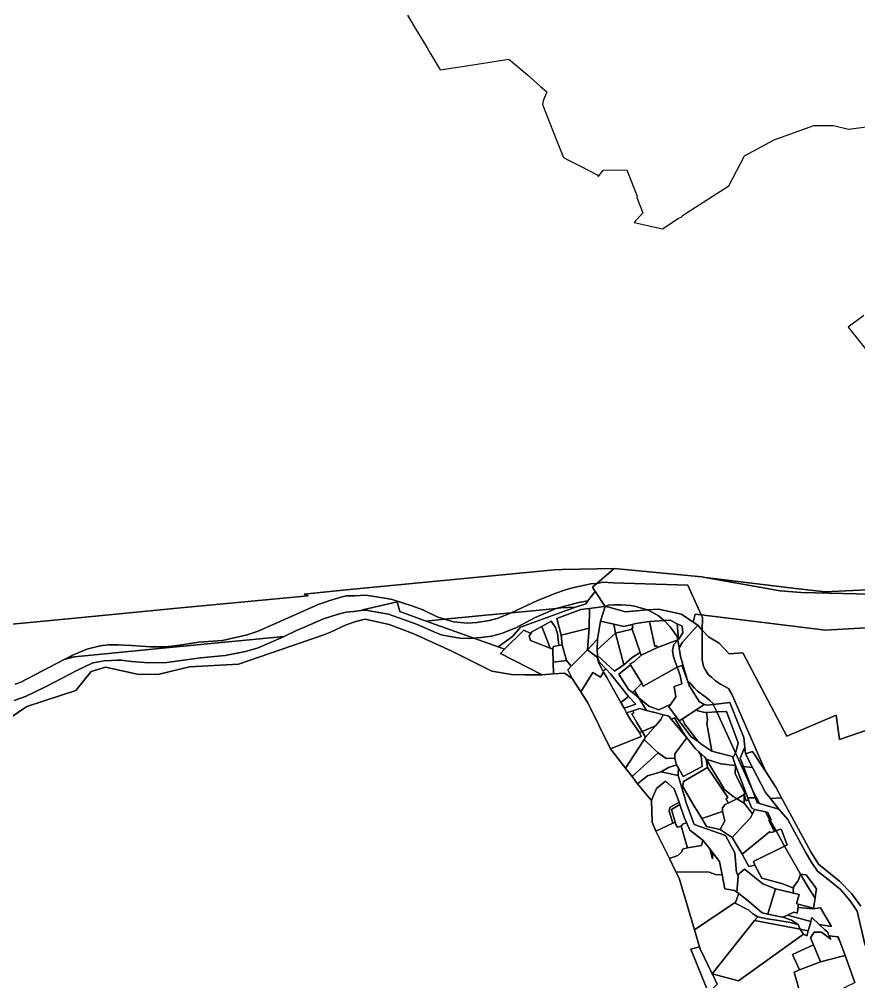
# Model space of a CAD drawing. Header units: feet. Extents: x -1222 to 199575, y -502 to 454509.
# Drawn here: x 173.1 to 507, y 1032.1 to 1415 of the extents above; entities that cross this region are included whole.
import ezdxf

# ---------------------------------------------------------------- set-up
doc = ezdxf.new("R2010")
doc.units = ezdxf.units.FT
doc.header["$MEASUREMENT"] = 0
doc.layers.add('지적', color=7, linetype='CONTINUOUS')

msp = doc.modelspace()

# ---------------------------------------------------------------- linework, layer by layer
at = {"layer": '지적', "color": 20}
for points in [[(327.51, 1416.68), (330.56, 1411.51), (335.29, 1403.61), (336.52, 1401.56), (337.71, 1399.59), (340.5, 1394.89), (352.69, 1396.8), (367.89, 1399.19), (375.21, 1392.89), (377.73, 1390.69), (380.42, 1388.33), (382.89, 1386.2), (381.53, 1382.53), (381.25, 1381.12), (387.1, 1366.33), (389.63, 1359.98), (391.6, 1359), (396.56, 1356.45), (402.98, 1353.13), (403.52, 1352.46), (405.34, 1355.06), (414.77, 1355.08), (417.34, 1348.59), (418.93, 1344.6), (418.68, 1344.06), (421.16, 1338), (417.67, 1334.2), (418.29, 1334.03), (428.9, 1331.67), (435.15, 1335.72), (435.5, 1335.93), (436.65, 1336.39), (436.79, 1336.87), (438.75, 1338.11), (455.33, 1348.79), (461.62, 1360.69), (473.37, 1367.13), (489.16, 1372.73), (491.88, 1372.72), (496.93, 1372.79), (502.88, 1371.28), (514.09, 1372.81)], [(509.03, 1297.19), (502.8, 1292.58), (511.86, 1281.26)], [(537.69, 1189.38), (493.67, 1187.19), (481.89, 1188.57), (445.95, 1192.95), (444.53, 1193.21), (409.76, 1196.48), (389.01, 1196.18), (385.92, 1195.99), (362.59, 1193.73), (303.14, 1188.08), (286.42, 1186.33), (287.96, 1185.7), (237.41, 1180.86), (189.77, 1176.27), (143.62, 1171.84)], [(143.62, 1171.84), (189.77, 1176.27), (237.41, 1180.86), (287.96, 1185.7), (286.42, 1186.33), (303.14, 1188.08), (362.59, 1193.73), (385.92, 1195.99), (389.01, 1196.18), (409.76, 1196.48), (402.83, 1190.59), (400.48, 1190.39), (393.1, 1188.86), (390.43, 1188.05), (386.51, 1186.69), (378.91, 1183.65), (368.78, 1178.91), (368.78, 1178.91), (358.74, 1177.95), (342.19, 1176.33), (339.3, 1177.27), (333.64, 1180.05), (329.71, 1181.57), (321.42, 1184.24), (318.46, 1184.79), (310.98, 1185.92), (306.64, 1185.69), (303.14, 1185.71), (301.56, 1185.25), (296.57, 1183.83), (294.73, 1183.15), (291.93, 1182.15), (282.24, 1177.89), (275.31, 1174.73), (273.86, 1174.1), (268.44, 1171.77), (266.92, 1171.24), (263.77, 1170.19), (253.9, 1167.84), (244.56, 1167.19), (236.79, 1165.99), (233.8, 1165.65), (230.68, 1165.35), (227.79, 1165.37), (225.5, 1165.42), (221.57, 1165.58), (217.72, 1165.87), (214.73, 1166.07), (212.56, 1166.19), (209.61, 1166.2), (208.61, 1166.19), (205.23, 1165.82), (199.93, 1164.45), (194.06, 1161.91), (192.8, 1161.28), (190.91, 1160.28), (173.78, 1151.32), (171.46, 1150.47)], [(171.11, 1144.03), (175.58, 1145.61), (183.82, 1149.66), (196, 1155.99), (202.08, 1158.84), (202.47, 1158.96), (206.94, 1159.77), (209.84, 1159.98), (212.16, 1160.02), (213.59, 1160.02), (217.7, 1159.57), (224.65, 1159.03), (231.84, 1159.15), (245.13, 1161.02), (255.05, 1161.9), (263.12, 1163.49), (268.12, 1165.04), (272.16, 1166.64), (274.29, 1167.58), (278.41, 1169.49), (283.66, 1171.94), (285.87, 1172.92), (294.05, 1176.49), (299.91, 1178.35), (303.14, 1179.2), (306.07, 1179.48), (309.02, 1179.81), (309.02, 1179.81), (310.89, 1179.91), (314.68, 1179.25), (319.94, 1178.39), (325.9, 1176.29), (331.15, 1174.38), (337.73, 1171.41), (340.88, 1170.19), (344.52, 1169.42), (348.29, 1168.87), (351.64, 1168.7), (353.94, 1168.86), (363.65, 1165.36), (366.16, 1164.45), (364.52, 1162.72), (381.12, 1154.29), (374.35, 1154.26), (368.87, 1154.4), (361.02, 1155.71), (345.1, 1163.67), (330, 1170.6), (320.25, 1174.26), (310.72, 1176.42), (306.95, 1175.43), (303.14, 1174.14), (296.89, 1171.16), (294.26, 1170.1), (260.36, 1158.46), (240.85, 1157.41), (228.71, 1154.46), (220.7, 1154.31), (207.37, 1157.24), (201.69, 1155.5), (195.67, 1148.02), (176.09, 1141.63), (165.2, 1134.38)], [(165.2, 1134.38), (176.09, 1141.63), (195.67, 1148.02), (201.69, 1155.5), (207.37, 1157.24), (220.7, 1154.31), (228.71, 1154.46), (240.85, 1157.41), (260.36, 1158.46), (294.26, 1170.1), (296.89, 1171.16), (303.14, 1174.14), (306.95, 1175.43), (310.72, 1176.42), (320.25, 1174.26), (330, 1170.6), (345.1, 1163.67), (361.02, 1155.71), (368.87, 1154.4), (374.35, 1154.26), (381.12, 1154.29), (385.59, 1154.64), (390.03, 1154.88), (393.03, 1152.78), (396.41, 1147.46), (399.26, 1143.06), (408.25, 1124.74), (414.28, 1117.05), (416.88, 1113.73), (419.04, 1110.91), (423.59, 1105.25), (424.55, 1104.18), (424.82, 1095.66), (426.33, 1092.04), (431.68, 1081.13), (434.28, 1075.91), (435.59, 1073.31), (441.63, 1052.83), (443.65, 1046.02), (440.16, 1045.1), (447.26, 1027.75)], [(532.48, 1139.98), (499.36, 1128.47), (498.04, 1138.17), (478.42, 1129.86), (465.77, 1153.66), (460.92, 1162.98), (455.43, 1162.62), (451.46, 1166.88), (447.2, 1169.33), (444.76, 1172), (444.81, 1177.08), (444.31, 1178.04), (493.71, 1172.03), (505.21, 1172.62), (553.14, 1175.37)], [(507.78, 1062.17), (504.2, 1067.14), (499.3, 1072.19), (491.05, 1078.88), (487.92, 1083.8), (476.27, 1105.25), (473.98, 1109.52), (469.93, 1115.85), (456.53, 1146.6), (455.2, 1148.77), (452.03, 1150.57), (450.05, 1151.84), (448.51, 1153.14), (447.11, 1154.33), (445.89, 1156.32), (445.31, 1157.58), (444.97, 1158.92), (444.76, 1160.23), (444.76, 1172), (447.2, 1169.33), (451.46, 1166.88), (455.43, 1162.62), (460.92, 1162.98), (465.77, 1153.66), (478.42, 1129.86), (498.04, 1138.17), (499.36, 1128.47), (532.48, 1139.98)], [(171.46, 1150.47), (173.78, 1151.32), (190.91, 1160.28), (195.08, 1161.46), (195.08, 1161.46), (230.13, 1164.89), (253.59, 1167.15), (278.41, 1169.49), (274.29, 1167.58), (272.16, 1166.64), (268.12, 1165.04), (263.12, 1163.49), (255.05, 1161.9), (245.13, 1161.02), (231.84, 1159.15), (224.65, 1159.03), (217.7, 1159.57), (213.59, 1160.02), (212.16, 1160.02), (209.84, 1159.98), (206.94, 1159.77), (202.47, 1158.96), (202.08, 1158.84), (196, 1155.99), (183.82, 1149.66), (175.58, 1145.61), (171.11, 1144.03)], [(505.49, 1031.81), (501.53, 1042.58), (499.48, 1048.22), (498.84, 1049.99), (498.48, 1050.04), (495.25, 1050.45), (495.19, 1050.54), (494.97, 1050.85), (494.68, 1051.86), (493.52, 1052.73), (491.28, 1054.91), (496.21, 1054.13), (491.76, 1061.61), (488.78, 1061.12), (482.93, 1061.7), (482.92, 1063.02), (488.99, 1061.44), (489.61, 1065.33), (489.99, 1067.61), (490.17, 1068.99), (489.52, 1069.98), (486.08, 1074.63), (483.86, 1074.96), (477.52, 1086.13), (478.55, 1086.64), (476.29, 1092.52), (475.86, 1092.88), (474.09, 1092.15), (471.64, 1096.37), (472.15, 1096.45), (470.84, 1099.52), (469.87, 1099.77), (465.57, 1100.7), (464.57, 1101.18), (464.37, 1101.29), (463.2, 1104.47), (462.92, 1105.25), (465.87, 1105.25), (465.87, 1105.25), (466.61, 1103.29), (467.47, 1103.04), (475.25, 1100.79), (478.84, 1096.62), (485.76, 1083.65), (488.29, 1079.41), (490.55, 1076.16), (496.07, 1071.85), (499.7, 1068.87), (503.65, 1064.36), (506.41, 1060.2), (509.59, 1046.53)], [(509.59, 1046.53), (506.41, 1060.2), (503.65, 1064.36), (499.7, 1068.87), (496.07, 1071.85), (490.55, 1076.16), (488.29, 1079.41), (485.76, 1083.65), (478.84, 1096.62), (475.25, 1100.79), (471.85, 1105.09), (471.85, 1105.09), (476.27, 1105.25), (487.92, 1083.8), (491.05, 1078.88), (499.3, 1072.19), (504.2, 1067.14), (507.78, 1062.17)], [(450.71, 1031.24), (448.94, 1034.84), (448.65, 1035.35), (459.19, 1032.47), (484.99, 1051.08), (486.37, 1050.44), (486.93, 1052.44), (487.79, 1055.45), (487.89, 1056.07), (488.32, 1057.74), (491.28, 1054.91), (491.28, 1054.91), (493.52, 1052.73), (494.68, 1051.86), (494.97, 1050.85), (495.19, 1050.54), (495.25, 1050.45), (495.87, 1049.14), (493.78, 1050.61), (492.13, 1051.86), (489.33, 1051.84), (487.83, 1049.6), (488.99, 1046.81), (480.67, 1042.95), (483.4, 1036.88), (481.26, 1035.99), (484.16, 1026.2)]]:
    msp.add_lwpolyline(points, dxfattribs=at)
for points in [[(409.76, 1196.48), (444.53, 1193.21), (445.95, 1192.95), (475.78, 1187.64), (484.09, 1186.94), (511.67, 1186.33), (537.69, 1189.38), (543.85, 1190.12), (544.61, 1190.15), (549.29, 1183.99), (553.14, 1182.18), (557.05, 1180.33), (556.29, 1178.6), (554.87, 1175.63), (553.14, 1175.37), (505.21, 1172.62), (493.71, 1172.03), (444.31, 1178.04), (439, 1189.9), (409.35, 1190.9), (405.26, 1191.06), (402.83, 1190.59), (409.76, 1196.48)], [(406.13, 1181.41), (402.25, 1187.19), (402.12, 1187.4), (401.1, 1189.12), (402.83, 1190.59), (405.26, 1191.06), (409.35, 1190.9), (439, 1189.9), (444.31, 1178.04), (441.93, 1178.33), (441.12, 1175.25), (436.48, 1178.35), (427.41, 1180.37), (423.04, 1180.04), (417.77, 1181.49), (416.4, 1181.79), (412.47, 1182.08), (409.55, 1182.06), (407.4, 1181.95), (406.13, 1181.41)], [(445.95, 1192.95), (481.89, 1188.57), (493.67, 1187.19), (537.69, 1189.38), (511.67, 1186.33), (484.09, 1186.94), (475.78, 1187.64), (445.95, 1192.95)], [(402.12, 1187.4), (402.25, 1187.19), (406.13, 1181.41), (404.67, 1181.32), (399.85, 1180.62), (396.51, 1180.17), (386.94, 1176.59), (388.63, 1170.07), (389.02, 1166.12), (387.68, 1165.9), (387.19, 1170.63), (386.45, 1173.11), (384.63, 1175.6), (380.94, 1173.53), (377.01, 1171.33), (376.59, 1170.62), (373.73, 1172.06), (366.16, 1164.45), (363.65, 1165.36), (369.22, 1169.54), (372.44, 1173.16), (394.3, 1181.09), (398.44, 1182.45), (399.3, 1183.61), (402.12, 1187.4)], [(402.83, 1190.59), (401.1, 1189.12), (402.12, 1187.4), (399.3, 1183.61), (395.7, 1182.95), (392.05, 1182.11), (386.66, 1180.67), (378.73, 1179.87), (368.78, 1178.91), (378.91, 1183.65), (386.51, 1186.69), (390.43, 1188.05), (393.1, 1188.86), (400.48, 1190.39), (402.83, 1190.59)], [(342.19, 1176.33), (334.97, 1175.64), (324.43, 1179.38), (323.41, 1183.32), (310.25, 1180.17), (309.02, 1179.81), (306.07, 1179.48), (303.14, 1179.2), (299.91, 1178.35), (294.05, 1176.49), (285.87, 1172.92), (283.66, 1171.94), (278.41, 1169.49), (253.59, 1167.15), (230.13, 1164.89), (195.08, 1161.46), (192.8, 1161.28), (194.06, 1161.91), (199.93, 1164.45), (205.23, 1165.82), (208.61, 1166.19), (209.61, 1166.2), (212.56, 1166.19), (214.73, 1166.07), (217.72, 1165.87), (221.57, 1165.58), (225.5, 1165.42), (227.79, 1165.37), (230.68, 1165.35), (233.8, 1165.65), (236.79, 1165.99), (244.56, 1167.19), (253.9, 1167.84), (263.77, 1170.19), (266.92, 1171.24), (268.44, 1171.77), (273.86, 1174.1), (275.31, 1174.73), (282.24, 1177.89), (291.93, 1182.15), (294.73, 1183.15), (296.57, 1183.83), (301.56, 1185.25), (303.14, 1185.71), (306.64, 1185.69), (310.98, 1185.92), (318.46, 1184.79), (321.42, 1184.24), (329.71, 1181.57), (333.64, 1180.05), (339.3, 1177.27), (342.19, 1176.33)], [(334.97, 1175.64), (348.37, 1170.87), (353.94, 1168.86), (351.64, 1168.7), (348.29, 1168.87), (344.52, 1169.42), (340.88, 1170.19), (337.73, 1171.41), (331.15, 1174.38), (325.9, 1176.29), (319.94, 1178.39), (314.68, 1179.25), (310.89, 1179.91), (309.02, 1179.81), (310.25, 1180.17), (323.41, 1183.32), (324.43, 1179.38), (334.97, 1175.64)], [(399.3, 1183.61), (398.44, 1182.45), (394.3, 1181.09), (388.54, 1180.86), (386.66, 1180.67), (392.05, 1182.11), (395.7, 1182.95), (399.3, 1183.61)], [(386.66, 1180.67), (380.86, 1178.16), (378.35, 1176.99), (370.55, 1172.91), (364.91, 1170.69), (360.92, 1169.66), (356.64, 1169.05), (355.13, 1168.94), (353.94, 1168.86), (348.37, 1170.87), (334.97, 1175.64), (342.19, 1176.33), (345.76, 1175.36), (351.41, 1174.84), (355.13, 1175.04), (360.06, 1175.8), (363.22, 1176.61), (368.78, 1178.91), (378.73, 1179.87), (386.66, 1180.67)], [(394.3, 1181.09), (372.44, 1173.16), (369.22, 1169.54), (363.65, 1165.36), (353.94, 1168.86), (355.13, 1168.94), (356.64, 1169.05), (360.92, 1169.66), (364.91, 1170.69), (370.55, 1172.91), (378.35, 1176.99), (380.86, 1178.16), (386.66, 1180.67), (388.54, 1180.86), (394.3, 1181.09)], [(399.85, 1180.62), (399.81, 1172.85), (388.63, 1170.07), (386.94, 1176.59), (396.51, 1180.17), (399.85, 1180.62)], [(399.85, 1180.62), (404.67, 1181.32), (406.13, 1181.41), (404.28, 1175.64), (403.09, 1168.47), (399.07, 1164.12), (399.81, 1172.85), (399.85, 1180.62)], [(406.13, 1181.41), (407.63, 1181.1), (414.28, 1179.33), (423.04, 1180.04), (427.24, 1177.85), (429.56, 1175.83), (423.79, 1175.43), (418.32, 1174.72), (416.84, 1174.21), (413.58, 1173.42), (409.64, 1174.39), (404.28, 1175.64), (406.13, 1181.41)], [(423.04, 1180.04), (414.28, 1179.33), (407.63, 1181.1), (406.13, 1181.41), (407.4, 1181.95), (409.55, 1182.06), (412.47, 1182.08), (416.4, 1181.79), (417.77, 1181.49), (423.04, 1180.04)], [(423.04, 1180.04), (427.41, 1180.37), (436.48, 1178.35), (441.12, 1175.25), (442.98, 1173.99), (436.88, 1167.18), (435.59, 1164.92), (435.03, 1168.02), (435, 1168.2), (435.29, 1168.35), (437.09, 1170.93), (436.72, 1173.64), (434.75, 1174.57), (431.95, 1175.97), (429.56, 1175.83), (427.24, 1177.85), (423.04, 1180.04)], [(342.19, 1176.33), (358.74, 1177.95), (368.78, 1178.91), (363.22, 1176.61), (360.06, 1175.8), (355.13, 1175.04), (351.41, 1174.84), (345.76, 1175.36), (342.19, 1176.33)], [(380.94, 1173.53), (384.63, 1175.6), (386.45, 1173.11), (387.19, 1170.63), (387.68, 1165.9), (385.47, 1165.54), (385.39, 1164.41), (384.3, 1164.84), (380.94, 1173.53)], [(409.64, 1174.39), (410.31, 1170.8), (403.01, 1164.21), (403.09, 1168.47), (404.28, 1175.64), (409.64, 1174.39)], [(429.56, 1175.83), (431.99, 1173.38), (434.73, 1169.46), (435, 1168.2), (426.97, 1165.09), (426.63, 1165.72), (425.89, 1165.56), (423.79, 1175.43), (429.56, 1175.83)], [(429.56, 1175.83), (431.95, 1175.97), (434.75, 1174.57), (435.29, 1168.35), (435, 1168.2), (434.73, 1169.46), (431.99, 1173.38), (429.56, 1175.83)], [(444.31, 1178.04), (444.81, 1177.08), (444.76, 1172), (442.98, 1173.99), (441.12, 1175.25), (441.93, 1178.33), (444.31, 1178.04)], [(384.3, 1164.84), (385.39, 1164.41), (385.49, 1159.29), (385.59, 1154.64), (381.12, 1154.29), (364.52, 1162.72), (366.16, 1164.45), (373.73, 1172.06), (376.59, 1170.62), (375.95, 1169.72), (376.43, 1167.92), (384.3, 1164.84)], [(376.59, 1170.62), (377.01, 1171.33), (380.94, 1173.53), (384.3, 1164.84), (376.43, 1167.92), (375.95, 1169.72), (376.59, 1170.62)], [(399.81, 1172.85), (399.07, 1164.12), (392.68, 1157.65), (390.73, 1159.99), (389.02, 1166.12), (388.63, 1170.07), (399.81, 1172.85)], [(416.84, 1174.21), (417.16, 1172.9), (416.81, 1172.83), (416.89, 1172.41), (410.31, 1170.8), (409.64, 1174.39), (413.58, 1173.42), (416.84, 1174.21)], [(416.89, 1172.41), (420, 1163.12), (416.9, 1161.09), (413.57, 1158.28), (410.31, 1170.8), (416.89, 1172.41)], [(423.79, 1175.43), (425.89, 1165.56), (426.63, 1165.72), (426.97, 1165.09), (420.4, 1162.09), (420, 1163.12), (416.89, 1172.41), (416.81, 1172.83), (417.16, 1172.9), (416.84, 1174.21), (418.32, 1174.72), (423.79, 1175.43)], [(434.75, 1174.57), (436.72, 1173.64), (437.09, 1170.93), (435.29, 1168.35), (434.75, 1174.57)], [(444.76, 1172), (444.76, 1160.23), (444.97, 1158.92), (445.31, 1157.58), (445.89, 1156.32), (447.11, 1154.33), (448.51, 1153.14), (450.05, 1151.84), (452.03, 1150.57), (455.2, 1148.77), (456.53, 1146.6), (469.93, 1115.85), (464.73, 1123.8), (462.02, 1122.85), (461.64, 1125.46), (461.23, 1129.26), (459.27, 1134.22), (455.68, 1143.2), (449.13, 1142.46), (449.03, 1142.83), (447.78, 1143.97), (446.13, 1145.38), (442.84, 1147.78), (441.69, 1148.89), (440.1, 1150.8), (439.02, 1151.58), (436.12, 1161.59), (435.59, 1164.92), (436.88, 1167.18), (442.98, 1173.99), (444.76, 1172)], [(399.07, 1164.12), (403.09, 1168.47), (403.01, 1164.21), (403.04, 1161.95), (403.08, 1161.14), (399.07, 1164.12)], [(410.31, 1170.8), (413.57, 1158.28), (409.88, 1155.66), (403.04, 1161.95), (403.01, 1164.21), (410.31, 1170.8)], [(435.03, 1168.02), (433.49, 1166.29), (432.96, 1163.86), (433.34, 1161.46), (434.79, 1157.29), (421.31, 1149.77), (420.7, 1150.89), (416.28, 1158.24), (416.08, 1158.64), (417.83, 1159.5), (420.4, 1162.09), (426.97, 1165.09), (435, 1168.2), (435.03, 1168.02)], [(435.03, 1168.02), (435.59, 1164.92), (436.12, 1161.59), (439.02, 1151.58), (436.59, 1157.96), (434.79, 1157.29), (433.34, 1161.46), (432.96, 1163.86), (433.49, 1166.29), (435.03, 1168.02)], [(387.68, 1165.9), (389.02, 1166.12), (390.73, 1159.99), (385.49, 1159.29), (385.39, 1164.41), (385.47, 1165.54), (387.68, 1165.9)], [(392.68, 1157.65), (399.07, 1164.12), (403.08, 1161.14), (403.44, 1159.17), (405.18, 1155.79), (405.49, 1155.25), (404.32, 1153.31), (401.22, 1155.13), (396.41, 1147.46), (393.03, 1152.78), (391.27, 1156.21), (392.68, 1157.65)], [(195.08, 1161.46), (190.91, 1160.28), (192.8, 1161.28), (195.08, 1161.46)], [(414.68, 1139.13), (413.65, 1141.02), (418.35, 1142.63), (415.44, 1145.67), (408.3, 1154.7), (406.51, 1156.52), (403.82, 1159.37), (403.08, 1161.14), (403.04, 1161.95), (409.88, 1155.66), (413.57, 1158.28), (416.9, 1161.09), (420, 1163.12), (420.4, 1162.09), (417.83, 1159.5), (416.08, 1158.64), (416.28, 1158.24), (411.56, 1154.44), (415.4, 1148.41), (416.99, 1147.16), (419.55, 1145.03), (422.63, 1140.04), (419.95, 1140.82), (417.12, 1139.91), (414.68, 1139.13)], [(406.51, 1156.52), (405.18, 1155.79), (403.44, 1159.17), (403.08, 1161.14), (403.82, 1159.37), (406.51, 1156.52)], [(390.73, 1159.99), (392.68, 1157.65), (391.27, 1156.21), (393.03, 1152.78), (390.03, 1154.88), (385.59, 1154.64), (385.49, 1159.29), (390.73, 1159.99)], [(406.51, 1156.52), (408.3, 1154.7), (415.44, 1145.67), (412.38, 1143.19), (406.75, 1153.12), (405.49, 1155.25), (405.18, 1155.79), (406.51, 1156.52)], [(416.28, 1158.24), (420.7, 1150.89), (417.83, 1147.96), (416.99, 1147.16), (415.4, 1148.41), (411.56, 1154.44), (416.28, 1158.24)], [(420.7, 1150.89), (421.31, 1149.77), (434.79, 1157.29), (435.92, 1153.98), (436.66, 1150.68), (433.63, 1149.61), (434.21, 1145.55), (432.31, 1142.54), (427.54, 1140.37), (423.51, 1141.73), (419.55, 1145.03), (417.83, 1147.96), (420.7, 1150.89)], [(434.79, 1157.29), (436.59, 1157.96), (439.02, 1151.58), (439.53, 1149.94), (443.58, 1143.58), (445.55, 1142.49), (442.56, 1140.43), (436.9, 1136.77), (435.55, 1135.93), (431.44, 1141.44), (432.31, 1142.54), (434.21, 1145.55), (433.63, 1149.61), (436.66, 1150.68), (435.92, 1153.98), (434.79, 1157.29)], [(408.25, 1124.74), (399.26, 1143.06), (396.41, 1147.46), (401.22, 1155.13), (404.32, 1153.31), (405.49, 1155.25), (406.75, 1153.12), (412.38, 1143.19), (413.65, 1141.02), (414.68, 1139.13), (416.39, 1136.16), (419.15, 1132.24), (419.76, 1131.35), (420.43, 1129.65), (408.25, 1124.74)], [(439.02, 1151.58), (440.1, 1150.8), (441.69, 1148.89), (442.84, 1147.78), (446.13, 1145.38), (447.78, 1143.97), (449.03, 1142.83), (449.13, 1142.46), (446.63, 1142.15), (445.55, 1142.49), (443.58, 1143.58), (439.53, 1149.94), (439.02, 1151.58)], [(412.38, 1143.19), (415.44, 1145.67), (418.35, 1142.63), (413.65, 1141.02), (412.38, 1143.19)], [(417.83, 1147.96), (419.55, 1145.03), (416.99, 1147.16), (417.83, 1147.96)], [(419.55, 1145.03), (423.51, 1141.73), (427.54, 1140.37), (432.31, 1142.54), (431.44, 1141.44), (435.55, 1135.93), (440.19, 1129.68), (443.13, 1127.66), (444.2, 1126.76), (448.62, 1123.85), (457.19, 1121.66), (456.93, 1121.29), (457.99, 1118.23), (452.2, 1118.83), (446.32, 1120.68), (445.71, 1121.61), (443.43, 1123.57), (442.04, 1124.76), (438.56, 1129.21), (437.14, 1131.27), (433.69, 1137.16), (432.43, 1136.65), (431.44, 1137.8), (429.17, 1138.36), (425.44, 1139.45), (425.25, 1139.37), (422.63, 1140.04), (419.55, 1145.03)], [(445.55, 1142.49), (446.63, 1142.15), (449.13, 1142.46), (450.62, 1139.47), (446.4, 1139.31), (445.22, 1139.33), (443.05, 1139.89), (442.56, 1140.43), (445.55, 1142.49)], [(449.13, 1142.46), (455.68, 1143.2), (459.27, 1134.22), (461.23, 1129.26), (461.64, 1125.46), (459.78, 1121.07), (461.17, 1117.76), (464.7, 1108.35), (457.96, 1123.18), (458.43, 1124.4), (459, 1127.17), (454.44, 1139.59), (450.62, 1139.47), (449.13, 1142.46)], [(414.68, 1139.13), (417.12, 1139.91), (417.48, 1139.13), (416.78, 1138.7), (418.74, 1135.31), (420.87, 1131.7), (419.76, 1131.35), (419.15, 1132.24), (416.39, 1136.16), (414.68, 1139.13)], [(419.95, 1140.82), (422.63, 1140.04), (425.25, 1139.37), (425.44, 1139.45), (429.17, 1138.36), (428.31, 1136.44), (426.15, 1133.94), (420.87, 1131.7), (418.74, 1135.31), (416.78, 1138.7), (417.48, 1139.13), (417.12, 1139.91), (419.95, 1140.82)], [(432.43, 1136.65), (438.56, 1129.21), (433.8, 1122.78), (433.91, 1121.12), (430.34, 1120.98), (427.28, 1123.22), (425.77, 1124.53), (421.61, 1128.46), (422.15, 1129.42), (426.15, 1133.94), (428.31, 1136.44), (429.17, 1138.36), (431.44, 1137.8), (432.43, 1136.65)], [(442.56, 1140.43), (443.05, 1139.89), (445.22, 1139.33), (446.4, 1139.31), (446.86, 1136.27), (446.54, 1134.93), (448.62, 1123.85), (444.2, 1126.76), (443.13, 1127.66), (437.66, 1134.78), (436.9, 1136.77), (442.56, 1140.43)], [(446.4, 1139.31), (450.62, 1139.47), (457.96, 1123.18), (457.19, 1121.66), (448.62, 1123.85), (446.54, 1134.93), (446.86, 1136.27), (446.4, 1139.31)], [(450.62, 1139.47), (454.44, 1139.59), (459, 1127.17), (458.43, 1124.4), (457.96, 1123.18), (450.62, 1139.47)], [(420.87, 1131.7), (426.15, 1133.94), (422.15, 1129.42), (420.87, 1131.7)], [(438.56, 1129.21), (432.43, 1136.65), (433.69, 1137.16), (437.14, 1131.27), (438.56, 1129.21)], [(436.9, 1136.77), (437.66, 1134.78), (443.13, 1127.66), (440.19, 1129.68), (435.55, 1135.93), (436.9, 1136.77)], [(419.76, 1131.35), (420.87, 1131.7), (422.15, 1129.42), (421.61, 1128.46), (414.28, 1117.05), (408.25, 1124.74), (420.43, 1129.65), (419.76, 1131.35)], [(421.61, 1128.46), (425.77, 1124.53), (427.28, 1123.22), (416.88, 1113.73), (414.28, 1117.05), (421.61, 1128.46)], [(443.43, 1123.57), (444.29, 1121.96), (444.74, 1117.8), (437.1, 1113.76), (435.26, 1117.1), (434.54, 1118.49), (433.91, 1121.12), (433.8, 1122.78), (438.56, 1129.21), (442.04, 1124.76), (443.43, 1123.57)], [(427.28, 1123.22), (430.34, 1120.98), (433.91, 1121.12), (434.54, 1118.49), (431.34, 1117.42), (428.35, 1115.64), (422.93, 1114), (419.04, 1110.91), (416.88, 1113.73), (427.28, 1123.22)], [(443.43, 1123.57), (445.71, 1121.61), (446.32, 1120.68), (446.8, 1117.4), (437.34, 1111.79), (436.97, 1110.06), (437.13, 1109.56), (441.97, 1101.36), (442.35, 1100.75), (444.55, 1097.04), (446.48, 1093.84), (451.94, 1092.75), (456.63, 1089.51), (460.58, 1082.89), (463.33, 1078), (465.72, 1078.57), (468.46, 1073.38), (476.83, 1071.05), (481.01, 1069.41), (480.94, 1068.66), (480.98, 1067.38), (473.93, 1069.12), (468.8, 1071.03), (461.62, 1076.96), (458.97, 1074.63), (458.34, 1075.63), (457.73, 1083.43), (454.05, 1090.37), (441.52, 1094.67), (438.22, 1103.74), (437.78, 1105.25), (435.18, 1114.2), (435.17, 1114.93), (435.26, 1117.1), (437.1, 1113.76), (444.74, 1117.8), (444.29, 1121.96), (443.43, 1123.57)], [(457.19, 1121.66), (457.96, 1123.18), (464.7, 1108.35), (465.87, 1105.25), (462.92, 1105.25), (462.28, 1107.06), (457.99, 1118.23), (456.93, 1121.29), (457.19, 1121.66)], [(462.02, 1122.85), (464.79, 1117.41), (461.17, 1117.76), (459.78, 1121.07), (461.64, 1125.46), (462.02, 1122.85)], [(464.79, 1117.41), (462.02, 1122.85), (464.73, 1123.8), (469.93, 1115.85), (473.98, 1109.52), (476.27, 1105.25), (471.85, 1105.09), (469.94, 1107.44), (464.79, 1117.41)], [(434.54, 1118.49), (435.26, 1117.1), (435.17, 1114.93), (435.18, 1114.2), (428.35, 1115.64), (431.34, 1117.42), (434.54, 1118.49)], [(446.32, 1120.68), (446.54, 1120.24), (453.65, 1108.67), (457.03, 1105.78), (457.96, 1105.25), (458.48, 1104.95), (455.03, 1103.22), (454.24, 1104.89), (454.99, 1105.39), (452.11, 1109.5), (446.8, 1117.4), (446.32, 1120.68)], [(446.32, 1120.68), (452.2, 1118.83), (457.99, 1118.23), (457.88, 1114.97), (461.5, 1107.37), (461.47, 1106.62), (458.48, 1104.95), (457.96, 1105.25), (457.03, 1105.78), (453.65, 1108.67), (446.54, 1120.24), (446.32, 1120.68)], [(462.28, 1107.06), (461.47, 1106.62), (461.5, 1107.37), (457.88, 1114.97), (457.99, 1118.23), (462.28, 1107.06)], [(435.18, 1114.2), (437.78, 1105.25), (438.22, 1103.74), (441.52, 1094.67), (454.05, 1090.37), (457.73, 1083.43), (458.34, 1075.63), (458.97, 1074.63), (458.99, 1074.02), (458.5, 1067.82), (457.64, 1068.49), (453.76, 1069.16), (452.7, 1074.72), (451.63, 1080.02), (448.95, 1083.42), (447.78, 1084.96), (444.96, 1088.47), (439.79, 1092.38), (438.51, 1095.43), (437.67, 1097.24), (435.82, 1102.63), (435.51, 1103.54), (434.88, 1105.25), (433.53, 1108.92), (430.11, 1111.92), (426.5, 1109.03), (424.98, 1105.25), (424.55, 1104.18), (423.59, 1105.25), (419.04, 1110.91), (422.93, 1114), (428.35, 1115.64), (435.18, 1114.2)], [(446.8, 1117.4), (452.11, 1109.5), (454.99, 1105.39), (454.24, 1104.89), (455.03, 1103.22), (453.83, 1102.6), (452.76, 1101.32), (452.82, 1099.9), (444.55, 1097.04), (442.35, 1100.75), (441.97, 1101.36), (437.13, 1109.56), (436.97, 1110.06), (437.34, 1111.79), (446.8, 1117.4)], [(461.17, 1117.76), (464.79, 1117.41), (469.94, 1107.44), (471.85, 1105.09), (475.25, 1100.79), (467.47, 1103.04), (464.7, 1108.35), (461.17, 1117.76)], [(424.55, 1104.18), (424.98, 1105.25), (426.5, 1109.03), (430.11, 1111.92), (433.53, 1108.92), (434.88, 1105.25), (435.51, 1103.54), (431.9, 1101.5), (431.59, 1100.05), (433.02, 1095.17), (426.33, 1092.04), (424.82, 1095.66), (424.55, 1104.18)], [(461.47, 1106.62), (461.47, 1106.11), (461.47, 1105.25), (461.46, 1103.18), (458.48, 1104.95), (461.47, 1106.62)], [(461.47, 1106.62), (462.25, 1104.17), (463.2, 1104.47), (464.37, 1101.29), (464.57, 1101.18), (465.57, 1100.7), (464.72, 1098.89), (461.46, 1103.18), (461.47, 1105.25), (461.47, 1106.11), (461.47, 1106.62)], [(461.47, 1106.62), (462.28, 1107.06), (462.92, 1105.25), (463.2, 1104.47), (462.25, 1104.17), (461.47, 1106.62)], [(464.7, 1108.35), (467.47, 1103.04), (466.61, 1103.29), (465.87, 1105.25), (464.7, 1108.35)], [(435.51, 1103.54), (435.82, 1102.63), (432.49, 1100.66), (433.97, 1095.63), (433.02, 1095.17), (431.59, 1100.05), (431.9, 1101.5), (435.51, 1103.54)], [(455.03, 1103.22), (458.48, 1104.95), (461.46, 1103.18), (464.72, 1098.89), (464, 1097.37), (461.33, 1094.52), (456.63, 1089.51), (451.94, 1092.75), (453.79, 1096.12), (452.82, 1099.9), (452.76, 1101.32), (453.83, 1102.6), (455.03, 1103.22)], [(433.97, 1095.63), (432.49, 1100.66), (435.82, 1102.63), (437.67, 1097.24), (438.51, 1095.43), (437.02, 1094.88), (436.41, 1094.1), (434.9, 1093.65), (434.24, 1094.75), (433.97, 1095.63)], [(444.55, 1097.04), (452.82, 1099.9), (453.79, 1096.12), (451.94, 1092.75), (446.48, 1093.84), (444.55, 1097.04)], [(465.57, 1100.7), (469.87, 1099.77), (471.64, 1096.37), (471.28, 1096.28), (473.47, 1091.88), (472.3, 1091.45), (471.56, 1091.74), (460.58, 1082.89), (456.63, 1089.51), (461.33, 1094.52), (464, 1097.37), (464.72, 1098.89), (465.57, 1100.7)], [(469.87, 1099.77), (470.84, 1099.52), (472.15, 1096.45), (471.64, 1096.37), (469.87, 1099.77)], [(433.02, 1095.17), (433.97, 1095.63), (434.24, 1094.75), (434.9, 1093.65), (436.41, 1094.1), (438.91, 1085.41), (436.88, 1084.85), (436.6, 1083.81), (435.03, 1082.4), (431.68, 1081.13), (426.33, 1092.04), (433.02, 1095.17)], [(436.41, 1094.1), (437.02, 1094.88), (438.51, 1095.43), (439.79, 1092.38), (444.96, 1088.47), (444.46, 1086.34), (438.91, 1085.41), (436.41, 1094.1)], [(471.64, 1096.37), (474.09, 1092.15), (473.47, 1091.88), (471.28, 1096.28), (471.64, 1096.37)], [(473.47, 1091.88), (474.09, 1092.15), (477.52, 1086.13), (465.13, 1079.94), (465.72, 1078.57), (463.33, 1078), (460.58, 1082.89), (471.56, 1091.74), (472.3, 1091.45), (473.47, 1091.88)], [(474.09, 1092.15), (475.86, 1092.88), (476.29, 1092.52), (478.55, 1086.64), (477.52, 1086.13), (474.09, 1092.15)], [(444.96, 1088.47), (447.78, 1084.96), (448.84, 1081.07), (448.95, 1083.42), (451.63, 1080.02), (452.7, 1074.72), (450.06, 1074.78), (447.57, 1075.67), (434.28, 1075.91), (431.68, 1081.13), (435.03, 1082.4), (436.6, 1083.81), (436.88, 1084.85), (438.91, 1085.41), (444.46, 1086.34), (444.96, 1088.47)], [(447.78, 1084.96), (448.95, 1083.42), (448.84, 1081.07), (447.78, 1084.96)], [(477.52, 1086.13), (483.86, 1074.96), (483.08, 1072.67), (482.74, 1072.1), (481.11, 1069.86), (481.01, 1069.41), (476.83, 1071.05), (468.46, 1073.38), (465.72, 1078.57), (465.13, 1079.94), (477.52, 1086.13)], [(473.93, 1069.12), (471.85, 1062.59), (470.79, 1059.02), (468.62, 1059.57), (462.36, 1064.92), (459.28, 1067.19), (458.5, 1067.82), (458.99, 1074.02), (458.97, 1074.63), (461.62, 1076.96), (468.8, 1071.03), (473.93, 1069.12)], [(452.7, 1074.72), (453.76, 1069.16), (457.64, 1068.49), (458.5, 1067.82), (459.28, 1067.19), (457.78, 1063.42), (457.62, 1063.53), (441.63, 1052.83), (435.59, 1073.31), (434.28, 1075.91), (447.57, 1075.67), (450.06, 1074.78), (452.7, 1074.72)], [(481.01, 1069.41), (481.11, 1069.86), (482.74, 1072.1), (483.08, 1072.67), (483.86, 1074.96), (487.07, 1069.53), (489.61, 1065.33), (488.99, 1061.44), (482.92, 1063.02), (482.21, 1063.27), (483.28, 1066.88), (480.98, 1067.38), (480.94, 1068.66), (481.01, 1069.41)], [(483.86, 1074.96), (486.08, 1074.63), (489.52, 1069.98), (490.17, 1068.99), (489.99, 1067.61), (489.61, 1065.33), (487.07, 1069.53), (483.86, 1074.96)], [(480.98, 1067.38), (483.28, 1066.88), (482.21, 1063.27), (482.92, 1063.02), (482.93, 1061.7), (482.5, 1059.38), (481.12, 1059.78), (478.71, 1058.62), (476.87, 1057.81), (476.03, 1058), (470.79, 1059.02), (471.85, 1062.59), (473.93, 1069.12), (480.98, 1067.38)], [(457.78, 1063.42), (459.28, 1067.19), (462.36, 1064.92), (468.62, 1059.57), (470.79, 1059.02), (476.03, 1058), (476.87, 1057.81), (480.23, 1056.6), (482.93, 1054.87), (479.68, 1055.73), (474.35, 1056.61), (470.56, 1057.13), (466.92, 1058.01), (464.86, 1059.21), (463.29, 1060.67), (457.78, 1063.42)], [(457.78, 1063.42), (463.29, 1060.67), (464.86, 1059.21), (466.92, 1058.01), (465.6, 1056.5), (448.65, 1035.35), (443.95, 1045.21), (443.65, 1046.02), (441.63, 1052.83), (457.62, 1063.53), (457.78, 1063.42)], [(478.71, 1058.62), (481.12, 1059.78), (482.5, 1059.38), (482.93, 1061.7), (488.78, 1061.12), (491.76, 1061.61), (496.21, 1054.13), (491.28, 1054.91), (488.32, 1057.74), (487.89, 1056.07), (478.71, 1058.62)], [(466.92, 1058.01), (470.56, 1057.13), (474.35, 1056.61), (479.68, 1055.73), (482.93, 1054.87), (483.71, 1053.05), (465.6, 1056.5), (466.92, 1058.01)], [(476.87, 1057.81), (478.71, 1058.62), (487.89, 1056.07), (487.79, 1055.45), (486.93, 1052.44), (483.71, 1053.05), (482.93, 1054.87), (480.23, 1056.6), (476.87, 1057.81)], [(483.71, 1053.05), (484.99, 1051.08), (459.19, 1032.47), (448.65, 1035.35), (465.6, 1056.5), (483.71, 1053.05)], [(486.93, 1052.44), (486.37, 1050.44), (484.99, 1051.08), (483.71, 1053.05), (486.93, 1052.44)], [(495.25, 1050.45), (498.48, 1050.04), (499.48, 1048.22), (501.53, 1042.58), (499.42, 1042.04), (491.83, 1040.1), (488.99, 1046.81), (487.83, 1049.6), (489.33, 1051.84), (492.13, 1051.86), (493.78, 1050.61), (495.87, 1049.14), (495.25, 1050.45)], [(498.48, 1050.04), (498.84, 1049.99), (499.48, 1048.22), (498.48, 1050.04)], [(443.65, 1046.02), (443.95, 1045.21), (448.65, 1035.35), (448.94, 1034.84), (450.71, 1031.24), (447.26, 1027.75), (440.16, 1045.1), (443.65, 1046.02)], [(488.99, 1046.81), (491.83, 1040.1), (483.4, 1036.88), (480.67, 1042.95), (488.99, 1046.81)], [(491.83, 1040.1), (499.42, 1042.04), (501.53, 1042.58), (505.49, 1031.81), (504.6, 1031.26), (503.54, 1030.96), (490.75, 1024.13), (490.39, 1025.28), (486.07, 1027.35), (484.16, 1026.2), (481.26, 1035.99), (483.4, 1036.88), (491.83, 1040.1)]]:
    msp.add_lwpolyline(points, close=True, dxfattribs=at)

doc.saveas('drawing.dxf')
